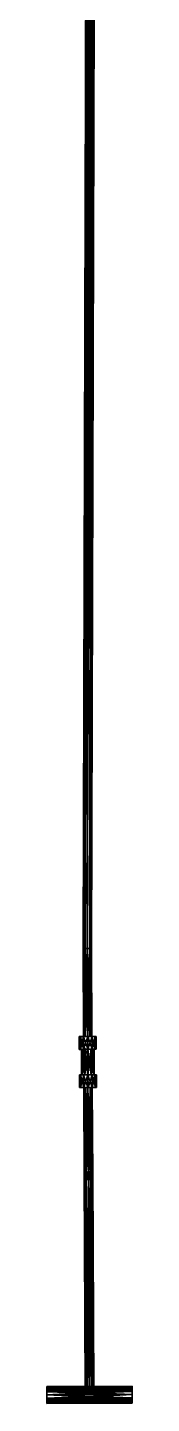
# Model space of a CAD drawing. Header units: metres. Extents: x -0.2 to 6.9, y -3.3 to 9.2.
# Drawn here: x 6.688 to 6.887, y -3.348 to -0.127 of the extents above; entities that cross this region are included whole.
import ezdxf

# ---------------------------------------------------------------- set-up
doc = ezdxf.new("R2010")
doc.units = ezdxf.units.M
doc.header["$LTSCALE"] = 12.7
doc.layers.get('0').update_dxf_attribs({"linetype": 'CONTINUOUS'})

msp = doc.modelspace()

# ---------------------------------------------------------------- meshes
at = {"color": 30, "linetype": 'Continuous'}
mesh = msp.add_polyface(dxfattribs=at)
corners = [(6.7923, -2.2829, -12.4976), (6.791, -2.2829, -12.5026), (6.7873, -2.2829, -12.5062), (6.7823, -2.2828, -12.5075), (6.7774, -2.2828, -12.5062), (6.7737, -2.2828, -12.5025), (6.7724, -2.2828, -12.4975), (6.7738, -2.2828, -12.4926), (6.7774, -2.2828, -12.4889), (6.7824, -2.2828, -12.4876), (6.7874, -2.2829, -12.489), (6.791, -2.2829, -12.4926), (6.807, 2.933, -12.4976), (6.8057, 2.933, -12.5026), (6.802, 2.9331, -12.5062), (6.797, 2.9331, -12.5075), (6.792, 2.9331, -12.5062), (6.7884, 2.9331, -12.5025), (6.7871, 2.9331, -12.4975), (6.7884, 2.9331, -12.4926), (6.7921, 2.9331, -12.4889), (6.7971, 2.9331, -12.4876), (6.8021, 2.9331, -12.489), (6.8057, 2.933, -12.4926), (6.7824, -2.2828, -12.4976), (6.7971, 2.9331, -12.4976)]
mesh.append_faces([[corners[k] for k in face] for face in [(0, 1, 12), (1, 13, 12), (1, 2, 13), (2, 14, 13), (2, 3, 14), (3, 15, 14), (3, 4, 15), (4, 16, 15), (4, 5, 16), (5, 17, 16), (5, 6, 17), (6, 18, 17), (6, 7, 18), (7, 19, 18), (7, 8, 19), (8, 20, 19), (8, 9, 20), (9, 21, 20), (9, 10, 21), (10, 22, 21), (10, 11, 22), (11, 23, 22), (11, 0, 23), (0, 12, 23), (24, 1, 0), (24, 2, 1), (24, 3, 2), (24, 4, 3), (24, 5, 4), (24, 6, 5), (24, 7, 6), (24, 8, 7), (24, 9, 8), (24, 10, 9), (24, 11, 10), (24, 0, 11), (25, 12, 13), (25, 13, 14), (25, 14, 15), (25, 15, 16), (25, 16, 17), (25, 17, 18), (25, 18, 19), (25, 19, 20), (25, 20, 21), (25, 21, 22), (25, 22, 23), (25, 23, 12)]], dxfattribs={"color": 30})
mesh = msp.add_polyface(dxfattribs=at)
corners = [(6.7933, -2.489, -12.4975), (6.792, -2.489, -12.5025), (6.7884, -2.489, -12.5062), (6.7834, -2.489, -12.5075), (6.7785, -2.4891, -12.5062), (6.7748, -2.4891, -12.5026), (6.7734, -2.4891, -12.4976), (6.7747, -2.4891, -12.4926), (6.7784, -2.4891, -12.489), (6.7833, -2.489, -12.4876), (6.7883, -2.489, -12.4889), (6.792, -2.489, -12.4926), (6.7923, -2.2828, -12.4975), (6.791, -2.2828, -12.5025), (6.7874, -2.2828, -12.5062), (6.7824, -2.2828, -12.5075), (6.7774, -2.2829, -12.5062), (6.7738, -2.2829, -12.5026), (6.7724, -2.2829, -12.4976), (6.7737, -2.2829, -12.4926), (6.7774, -2.2829, -12.489), (6.7823, -2.2828, -12.4876), (6.7873, -2.2828, -12.4889), (6.791, -2.2828, -12.4926), (6.7834, -2.489, -12.4976), (6.7824, -2.2828, -12.4976)]
mesh.append_faces([[corners[k] for k in face] for face in [(0, 1, 12), (1, 13, 12), (1, 2, 13), (2, 14, 13), (2, 3, 14), (3, 15, 14), (3, 4, 15), (4, 16, 15), (4, 5, 16), (5, 17, 16), (5, 6, 17), (6, 18, 17), (6, 7, 18), (7, 19, 18), (7, 8, 19), (8, 20, 19), (8, 9, 20), (9, 21, 20), (9, 10, 21), (10, 22, 21), (10, 11, 22), (11, 23, 22), (11, 0, 23), (0, 12, 23), (24, 1, 0), (24, 2, 1), (24, 3, 2), (24, 4, 3), (24, 5, 4), (24, 6, 5), (24, 7, 6), (24, 8, 7), (24, 9, 8), (24, 10, 9), (24, 11, 10), (24, 0, 11), (25, 12, 13), (25, 13, 14), (25, 14, 15), (25, 15, 16), (25, 16, 17), (25, 17, 18), (25, 18, 19), (25, 19, 20), (25, 20, 21), (25, 21, 22), (25, 22, 23), (25, 23, 12)]], dxfattribs={"color": 30})
at = {"color": 8, "linetype": 'Continuous'}
mesh = msp.add_polyface(dxfattribs=at)
corners = [(6.8035, -2.5188, -12.4975), (6.8008, -2.5188, -12.5074), (6.7936, -2.5188, -12.5148), (6.7836, -2.5189, -12.5175), (6.7737, -2.5189, -12.5149), (6.7663, -2.519, -12.5076), (6.7636, -2.519, -12.4977), (6.7662, -2.519, -12.4877), (6.7735, -2.5189, -12.4804), (6.7834, -2.5189, -12.4777), (6.7934, -2.5188, -12.4803), (6.8007, -2.5188, -12.4875), (6.8033, -2.4889, -12.4975), (6.8007, -2.4889, -12.5074), (6.7934, -2.489, -12.5148), (6.7835, -2.489, -12.5175), (6.7735, -2.4891, -12.5149), (6.7662, -2.4891, -12.5076), (6.7635, -2.4891, -12.4977), (6.7661, -2.4891, -12.4877), (6.7733, -2.4891, -12.4804), (6.7833, -2.489, -12.4777), (6.7933, -2.489, -12.4803), (6.8006, -2.4889, -12.4875), (6.7835, -2.5189, -12.4976), (6.7834, -2.489, -12.4976)]
mesh.append_faces([[corners[k] for k in face] for face in [(0, 1, 12), (1, 13, 12), (1, 2, 13), (2, 14, 13), (2, 3, 14), (3, 15, 14), (3, 4, 15), (4, 16, 15), (4, 5, 16), (5, 17, 16), (5, 6, 17), (6, 18, 17), (6, 7, 18), (7, 19, 18), (7, 8, 19), (8, 20, 19), (8, 9, 20), (9, 21, 20), (9, 10, 21), (10, 22, 21), (10, 11, 22), (11, 23, 22), (11, 0, 23), (0, 12, 23), (24, 1, 0), (24, 2, 1), (24, 3, 2), (24, 4, 3), (24, 5, 4), (24, 6, 5), (24, 7, 6), (24, 8, 7), (24, 9, 8), (24, 10, 9), (24, 11, 10), (24, 0, 11), (25, 12, 13), (25, 13, 14), (25, 14, 15), (25, 15, 16), (25, 16, 17), (25, 17, 18), (25, 18, 19), (25, 19, 20), (25, 20, 21), (25, 21, 22), (25, 22, 23), (25, 23, 12)]], dxfattribs={"color": 8})
at = {"color": 5, "linetype": 'Continuous'}
mesh = msp.add_polyface(dxfattribs=at)
corners = [(6.7934, -2.5089, -12.4677), (6.7735, -2.509, -12.4677), (6.7738, -2.5588, -12.4677), (6.7937, -2.5587, -12.4677), (6.7934, -2.5089, -12.4627), (6.7735, -2.509, -12.4627), (6.7738, -2.5588, -12.4627), (6.7937, -2.5587, -12.4627)]
mesh.append_faces([[corners[k] for k in face] for face in [(0, 1, 4), (1, 5, 4), (1, 2, 5), (2, 6, 5), (2, 3, 6), (3, 7, 6), (3, 0, 7), (0, 4, 7), (3, 1, 0), (2, 1, 3), (4, 5, 7), (7, 5, 6)]], dxfattribs={"color": 5})
at = {"color": 8, "linetype": 'Continuous'}
mesh = msp.add_polyface(dxfattribs=at)
corners = [(6.7988, -2.5786, -12.4975), (6.7968, -2.5786, -12.505), (6.7914, -2.5786, -12.5105), (6.7839, -2.5786, -12.5125), (6.7764, -2.5787, -12.5105), (6.7709, -2.5787, -12.5051), (6.7689, -2.5787, -12.4977), (6.7709, -2.5787, -12.4902), (6.7763, -2.5787, -12.4847), (6.7838, -2.5786, -12.4826), (6.7912, -2.5786, -12.4846), (6.7967, -2.5786, -12.49), (6.7985, -2.5188, -12.4975), (6.7965, -2.5188, -12.505), (6.7911, -2.5189, -12.5105), (6.7836, -2.5189, -12.5125), (6.7761, -2.5189, -12.5105), (6.7706, -2.519, -12.5051), (6.7686, -2.519, -12.4977), (6.7706, -2.519, -12.4902), (6.776, -2.5189, -12.4847), (6.7835, -2.5189, -12.4826), (6.7909, -2.5189, -12.4846), (6.7964, -2.5188, -12.49), (6.7838, -2.5786, -12.4976), (6.7835, -2.5189, -12.4976)]
mesh.append_faces([[corners[k] for k in face] for face in [(0, 1, 12), (1, 13, 12), (1, 2, 13), (2, 14, 13), (2, 3, 14), (3, 15, 14), (3, 4, 15), (4, 16, 15), (4, 5, 16), (5, 17, 16), (5, 6, 17), (6, 18, 17), (6, 7, 18), (7, 19, 18), (7, 8, 19), (8, 20, 19), (8, 9, 20), (9, 21, 20), (9, 10, 21), (10, 22, 21), (10, 11, 22), (11, 23, 22), (11, 0, 23), (0, 12, 23), (24, 1, 0), (24, 2, 1), (24, 3, 2), (24, 4, 3), (24, 5, 4), (24, 6, 5), (24, 7, 6), (24, 8, 7), (24, 9, 8), (24, 10, 9), (24, 11, 10), (24, 0, 11), (25, 12, 13), (25, 13, 14), (25, 14, 15), (25, 15, 16), (25, 16, 17), (25, 17, 18), (25, 18, 19), (25, 19, 20), (25, 20, 21), (25, 21, 22), (25, 22, 23), (25, 23, 12)]], dxfattribs={"color": 8})
mesh = msp.add_polyface(dxfattribs=at)
corners = [(6.7836, -2.5388, -12.4976), (6.7787, -2.5402, -12.4976), (6.775, -2.5438, -12.4976), (6.7737, -2.5488, -12.4976), (6.7751, -2.5538, -12.4976), (6.7788, -2.5574, -12.4976), (6.7837, -2.5587, -12.4976), (6.7887, -2.5574, -12.4976), (6.7923, -2.5537, -12.4976), (6.7936, -2.5487, -12.4976), (6.7923, -2.5437, -12.4976), (6.7886, -2.5401, -12.4976), (6.7836, -2.5388, -12.4677), (6.7787, -2.5402, -12.4677), (6.775, -2.5438, -12.4677), (6.7737, -2.5488, -12.4677), (6.7751, -2.5538, -12.4677), (6.7788, -2.5574, -12.4677), (6.7837, -2.5587, -12.4677), (6.7887, -2.5574, -12.4677), (6.7923, -2.5537, -12.4677), (6.7936, -2.5487, -12.4677), (6.7923, -2.5437, -12.4677), (6.7886, -2.5401, -12.4677), (6.7837, -2.5488, -12.4976), (6.7837, -2.5488, -12.4677)]
mesh.append_faces([[corners[k] for k in face] for face in [(0, 1, 12), (1, 13, 12), (1, 2, 13), (2, 14, 13), (2, 3, 14), (3, 15, 14), (3, 4, 15), (4, 16, 15), (4, 5, 16), (5, 17, 16), (5, 6, 17), (6, 18, 17), (6, 7, 18), (7, 19, 18), (7, 8, 19), (8, 20, 19), (8, 9, 20), (9, 21, 20), (9, 10, 21), (10, 22, 21), (10, 11, 22), (11, 23, 22), (11, 0, 23), (0, 12, 23), (24, 1, 0), (24, 2, 1), (24, 3, 2), (24, 4, 3), (24, 5, 4), (24, 6, 5), (24, 7, 6), (24, 8, 7), (24, 9, 8), (24, 10, 9), (24, 11, 10), (24, 0, 11), (25, 12, 13), (25, 13, 14), (25, 14, 15), (25, 15, 16), (25, 16, 17), (25, 17, 18), (25, 18, 19), (25, 19, 20), (25, 20, 21), (25, 21, 22), (25, 22, 23), (25, 23, 12)]], dxfattribs={"color": 8})
mesh = msp.add_polyface(dxfattribs=at)
corners = [(6.8039, -2.6084, -12.4975), (6.8013, -2.6084, -12.5074), (6.794, -2.6085, -12.5148), (6.7841, -2.6085, -12.5175), (6.7741, -2.6086, -12.5149), (6.7668, -2.6086, -12.5076), (6.7641, -2.6086, -12.4977), (6.7667, -2.6086, -12.4877), (6.7739, -2.6086, -12.4804), (6.7839, -2.6085, -12.4777), (6.7939, -2.6085, -12.4803), (6.8012, -2.6084, -12.4875), (6.8037, -2.5785, -12.4975), (6.8011, -2.5786, -12.5074), (6.7939, -2.5786, -12.5148), (6.7839, -2.5786, -12.5175), (6.774, -2.5787, -12.5149), (6.7666, -2.5787, -12.5076), (6.7639, -2.5787, -12.4977), (6.7665, -2.5787, -12.4877), (6.7738, -2.5787, -12.4804), (6.7837, -2.5786, -12.4777), (6.7937, -2.5786, -12.4803), (6.801, -2.5786, -12.4875), (6.784, -2.6085, -12.4976), (6.7838, -2.5786, -12.4976)]
mesh.append_faces([[corners[k] for k in face] for face in [(0, 1, 12), (1, 13, 12), (1, 2, 13), (2, 14, 13), (2, 3, 14), (3, 15, 14), (3, 4, 15), (4, 16, 15), (4, 5, 16), (5, 17, 16), (5, 6, 17), (6, 18, 17), (6, 7, 18), (7, 19, 18), (7, 8, 19), (8, 20, 19), (8, 9, 20), (9, 21, 20), (9, 10, 21), (10, 22, 21), (10, 11, 22), (11, 23, 22), (11, 0, 23), (0, 12, 23), (24, 1, 0), (24, 2, 1), (24, 3, 2), (24, 4, 3), (24, 5, 4), (24, 6, 5), (24, 7, 6), (24, 8, 7), (24, 9, 8), (24, 10, 9), (24, 11, 10), (24, 0, 11), (25, 12, 13), (25, 13, 14), (25, 14, 15), (25, 15, 16), (25, 16, 17), (25, 17, 18), (25, 18, 19), (25, 19, 20), (25, 20, 21), (25, 21, 22), (25, 22, 23), (25, 23, 12)]], dxfattribs={"color": 8})
at = {"color": 30, "linetype": 'Continuous'}
mesh = msp.add_polyface(dxfattribs=at)
corners = [(6.795, -2.8146, -12.4975), (6.7936, -2.8146, -12.5025), (6.79, -2.8147, -12.5062), (6.785, -2.8147, -12.5075), (6.7801, -2.8147, -12.5062), (6.7764, -2.8147, -12.5026), (6.775, -2.8147, -12.4976), (6.7763, -2.8147, -12.4926), (6.78, -2.8147, -12.489), (6.7849, -2.8147, -12.4876), (6.7899, -2.8147, -12.4889), (6.7936, -2.8146, -12.4926), (6.7939, -2.6085, -12.4975), (6.7926, -2.6085, -12.5025), (6.789, -2.6085, -12.5062), (6.784, -2.6085, -12.5075), (6.779, -2.6085, -12.5062), (6.7754, -2.6085, -12.5026), (6.774, -2.6086, -12.4976), (6.7753, -2.6085, -12.4926), (6.779, -2.6085, -12.489), (6.7839, -2.6085, -12.4876), (6.7889, -2.6085, -12.4889), (6.7926, -2.6085, -12.4926), (6.785, -2.8147, -12.4976), (6.784, -2.6085, -12.4976)]
mesh.append_faces([[corners[k] for k in face] for face in [(0, 1, 12), (1, 13, 12), (1, 2, 13), (2, 14, 13), (2, 3, 14), (3, 15, 14), (3, 4, 15), (4, 16, 15), (4, 5, 16), (5, 17, 16), (5, 6, 17), (6, 18, 17), (6, 7, 18), (7, 19, 18), (7, 8, 19), (8, 20, 19), (8, 9, 20), (9, 21, 20), (9, 10, 21), (10, 22, 21), (10, 11, 22), (11, 23, 22), (11, 0, 23), (0, 12, 23), (24, 1, 0), (24, 2, 1), (24, 3, 2), (24, 4, 3), (24, 5, 4), (24, 6, 5), (24, 7, 6), (24, 8, 7), (24, 9, 8), (24, 10, 9), (24, 11, 10), (24, 0, 11), (25, 12, 13), (25, 13, 14), (25, 14, 15), (25, 15, 16), (25, 16, 17), (25, 17, 18), (25, 18, 19), (25, 19, 20), (25, 20, 21), (25, 21, 22), (25, 22, 23), (25, 23, 12)]], dxfattribs={"color": 30})
mesh = msp.add_polyface(dxfattribs=at)
corners = [(6.785, -2.8147, -12.4876), (6.785, -2.8121, -12.488), (6.7837, -2.8125, -12.488), (6.7828, -2.8134, -12.488), (6.7824, -2.8147, -12.488), (6.785, -2.8097, -12.489), (6.7825, -2.8104, -12.489), (6.7807, -2.8122, -12.489), (6.78, -2.8147, -12.489), (6.7789, -2.8112, -12.4905), (6.778, -2.8147, -12.4905), (6.7775, -2.8104, -12.4926), (6.7764, -2.8147, -12.4926), (6.7767, -2.8099, -12.495), (6.7754, -2.8147, -12.495), (6.7764, -2.8097, -12.4976), (6.775, -2.8147, -12.4976), (6.7767, -2.8099, -12.5002), (6.7754, -2.8147, -12.5002), (6.7775, -2.8104, -12.5026), (6.7764, -2.8147, -12.5026), (6.7789, -2.8112, -12.5046), (6.778, -2.8147, -12.5046), (6.7825, -2.8104, -12.5062), (6.7807, -2.8122, -12.5062), (6.78, -2.8147, -12.5062), (6.785, -2.8121, -12.5072), (6.7837, -2.8125, -12.5072), (6.7828, -2.8134, -12.5072), (6.7824, -2.8147, -12.5072), (6.785, -2.8147, -12.5075)]
mesh.append_faces([[corners[k] for k in face] for face in [(0, 1, 2), (0, 2, 3), (0, 3, 4), (5, 2, 1), (6, 3, 2), (6, 7, 3), (7, 4, 3), (7, 8, 4), (9, 8, 7), (9, 10, 8), (11, 10, 9), (11, 12, 10), (13, 12, 11), (13, 14, 12), (15, 14, 13), (15, 16, 14), (17, 16, 15), (17, 18, 16), (19, 18, 17), (19, 20, 18), (21, 20, 19), (21, 22, 20), (23, 24, 21), (24, 22, 21), (24, 25, 22), (26, 27, 23), (27, 24, 23), (27, 28, 24), (28, 25, 24), (28, 29, 25), (30, 27, 26), (30, 28, 27), (30, 29, 28)]], dxfattribs={"color": 30})
mesh = msp.add_polyface(dxfattribs=at)
corners = [(6.785, -2.8147, -12.4876), (6.78, -2.8147, -12.489), (6.7764, -2.8147, -12.4926), (6.775, -2.8147, -12.4976), (6.7764, -2.8147, -12.5026), (6.78, -2.8147, -12.5062), (6.785, -2.8147, -12.5075), (6.79, -2.8147, -12.5062), (6.7936, -2.8146, -12.5026), (6.795, -2.8146, -12.4976), (6.7936, -2.8146, -12.4926), (6.79, -2.8147, -12.489), (6.7875, -3.3125, -12.4876), (6.7825, -3.3125, -12.489), (6.7788, -3.3126, -12.4926), (6.7775, -3.3126, -12.4976), (6.7788, -3.3126, -12.5026), (6.7825, -3.3125, -12.5062), (6.7875, -3.3125, -12.5075), (6.7924, -3.3125, -12.5062), (6.7961, -3.3125, -12.5026), (6.7974, -3.3125, -12.4976), (6.7961, -3.3125, -12.4926), (6.7924, -3.3125, -12.489), (6.785, -2.8147, -12.4976), (6.7875, -3.3125, -12.4976)]
mesh.append_faces([[corners[k] for k in face] for face in [(0, 1, 12), (1, 13, 12), (1, 2, 13), (2, 14, 13), (2, 3, 14), (3, 15, 14), (3, 4, 15), (4, 16, 15), (4, 5, 16), (5, 17, 16), (5, 6, 17), (6, 18, 17), (6, 7, 18), (7, 19, 18), (7, 8, 19), (8, 20, 19), (8, 9, 20), (9, 21, 20), (9, 10, 21), (10, 22, 21), (10, 11, 22), (11, 23, 22), (11, 0, 23), (0, 12, 23), (24, 1, 0), (24, 2, 1), (24, 3, 2), (24, 4, 3), (24, 5, 4), (24, 6, 5), (24, 7, 6), (24, 8, 7), (24, 9, 8), (24, 10, 9), (24, 11, 10), (24, 0, 11), (25, 12, 13), (25, 13, 14), (25, 14, 15), (25, 15, 16), (25, 16, 17), (25, 17, 18), (25, 18, 19), (25, 19, 20), (25, 20, 21), (25, 21, 22), (25, 22, 23), (25, 23, 12)]], dxfattribs={"color": 30})
mesh = msp.add_polyface(dxfattribs=at)
corners = [(6.785, -2.8147, -12.4876), (6.7824, -2.8147, -12.488), (6.7828, -2.816, -12.488), (6.7837, -2.8169, -12.488), (6.785, -2.8173, -12.488), (6.78, -2.8147, -12.489), (6.7807, -2.8172, -12.489), (6.7825, -2.819, -12.489), (6.778, -2.8147, -12.4905), (6.7789, -2.8182, -12.4905), (6.7764, -2.8147, -12.4926), (6.7775, -2.819, -12.4926), (6.7754, -2.8147, -12.495), (6.7767, -2.8195, -12.495), (6.775, -2.8147, -12.4976), (6.7764, -2.8197, -12.4976), (6.7754, -2.8147, -12.5002), (6.7767, -2.8195, -12.5002), (6.7764, -2.8147, -12.5026), (6.7775, -2.819, -12.5026), (6.778, -2.8147, -12.5046), (6.7789, -2.8182, -12.5046), (6.78, -2.8147, -12.5062), (6.7807, -2.8172, -12.5062), (6.7824, -2.8147, -12.5072), (6.7828, -2.816, -12.5072), (6.7825, -2.819, -12.5062), (6.7837, -2.8169, -12.5072), (6.785, -2.8173, -12.5072), (6.785, -2.8197, -12.5062), (6.785, -2.8147, -12.5075)]
mesh.append_faces([[corners[k] for k in face] for face in [(0, 1, 2), (0, 2, 3), (0, 3, 4), (5, 2, 1), (5, 6, 2), (6, 3, 2), (6, 7, 3), (7, 4, 3), (8, 6, 5), (8, 9, 6), (9, 7, 6), (10, 9, 8), (10, 11, 9), (12, 11, 10), (12, 13, 11), (14, 13, 12), (14, 15, 13), (16, 15, 14), (16, 17, 15), (18, 17, 16), (18, 19, 17), (20, 19, 18), (20, 21, 19), (22, 21, 20), (22, 23, 21), (24, 23, 22), (24, 25, 23), (25, 26, 23), (25, 27, 26), (27, 28, 29), (30, 25, 24), (30, 27, 25), (30, 28, 27)]], dxfattribs={"color": 30})
mesh = msp.add_polyface(dxfattribs=at)
corners = [(6.785, -2.8097, -12.489), (6.7825, -2.8104, -12.489), (6.7837, -2.8125, -12.488), (6.785, -2.8076, -12.4905), (6.7815, -2.8086, -12.4905), (6.7807, -2.8122, -12.489), (6.7789, -2.8112, -12.4905), (6.785, -2.8061, -12.4926), (6.7807, -2.8072, -12.4926), (6.7775, -2.8104, -12.4926), (6.785, -2.8051, -12.495), (6.7802, -2.8064, -12.495), (6.7767, -2.8099, -12.495), (6.785, -2.8047, -12.4976), (6.78, -2.8061, -12.4976), (6.7764, -2.8097, -12.4976), (6.785, -2.8051, -12.5002), (6.7802, -2.8064, -12.5002), (6.7767, -2.8099, -12.5002), (6.785, -2.8061, -12.5026), (6.7807, -2.8072, -12.5026), (6.7775, -2.8104, -12.5026), (6.785, -2.8076, -12.5046), (6.7815, -2.8086, -12.5046), (6.7789, -2.8112, -12.5046), (6.785, -2.8097, -12.5062), (6.7825, -2.8104, -12.5062), (6.785, -2.8121, -12.5072)]
mesh.append_faces([[corners[k] for k in face] for face in [(0, 1, 2), (3, 1, 0), (3, 4, 1), (4, 5, 1), (4, 6, 5), (7, 4, 3), (7, 8, 4), (8, 6, 4), (8, 9, 6), (10, 8, 7), (10, 11, 8), (11, 9, 8), (11, 12, 9), (13, 11, 10), (13, 14, 11), (14, 12, 11), (14, 15, 12), (16, 14, 13), (16, 17, 14), (17, 15, 14), (17, 18, 15), (19, 17, 16), (19, 20, 17), (20, 18, 17), (20, 21, 18), (22, 20, 19), (22, 23, 20), (23, 21, 20), (23, 24, 21), (25, 23, 22), (25, 26, 23), (26, 24, 23), (27, 26, 25)]], dxfattribs={"color": 30})
mesh = msp.add_polyface(dxfattribs=at)
corners = [(6.7825, -2.819, -12.489), (6.785, -2.8197, -12.489), (6.785, -2.8173, -12.488), (6.7789, -2.8182, -12.4905), (6.7815, -2.8208, -12.4905), (6.785, -2.8217, -12.4905), (6.7775, -2.819, -12.4926), (6.7807, -2.8222, -12.4926), (6.785, -2.8233, -12.4926), (6.7767, -2.8195, -12.495), (6.7802, -2.823, -12.495), (6.785, -2.8243, -12.495), (6.7764, -2.8197, -12.4976), (6.78, -2.8233, -12.4976), (6.785, -2.8246, -12.4976), (6.7767, -2.8195, -12.5002), (6.7802, -2.823, -12.5002), (6.785, -2.8243, -12.5002), (6.7775, -2.819, -12.5026), (6.7807, -2.8222, -12.5026), (6.785, -2.8233, -12.5026), (6.7789, -2.8182, -12.5046), (6.7815, -2.8208, -12.5046), (6.785, -2.8217, -12.5046), (6.7807, -2.8172, -12.5062), (6.7825, -2.819, -12.5062), (6.785, -2.8197, -12.5062), (6.7837, -2.8169, -12.5072)]
mesh.append_faces([[corners[k] for k in face] for face in [(0, 1, 2), (3, 4, 0), (4, 1, 0), (4, 5, 1), (6, 4, 3), (6, 7, 4), (7, 5, 4), (7, 8, 5), (9, 7, 6), (9, 10, 7), (10, 8, 7), (10, 11, 8), (12, 10, 9), (12, 13, 10), (13, 11, 10), (13, 14, 11), (15, 13, 12), (15, 16, 13), (16, 14, 13), (16, 17, 14), (18, 16, 15), (18, 19, 16), (19, 17, 16), (19, 20, 17), (21, 19, 18), (21, 22, 19), (22, 20, 19), (22, 23, 20), (24, 22, 21), (24, 25, 22), (25, 23, 22), (25, 26, 23), (27, 26, 25)]], dxfattribs={"color": 30})
mesh = msp.add_polyface(dxfattribs=at)
corners = [(6.785, -2.8147, -12.4876), (6.7876, -2.8147, -12.488), (6.7872, -2.8134, -12.488), (6.7863, -2.8125, -12.488), (6.785, -2.8121, -12.488), (6.79, -2.8147, -12.489), (6.7893, -2.8122, -12.489), (6.7875, -2.8104, -12.489), (6.785, -2.8097, -12.489), (6.7885, -2.8086, -12.4905), (6.785, -2.8076, -12.4905), (6.7893, -2.8072, -12.4926), (6.785, -2.8061, -12.4926), (6.7898, -2.8064, -12.495), (6.785, -2.8051, -12.495), (6.79, -2.8061, -12.4976), (6.785, -2.8047, -12.4976), (6.7898, -2.8064, -12.5002), (6.785, -2.8051, -12.5002), (6.7893, -2.8072, -12.5026), (6.785, -2.8061, -12.5026), (6.7885, -2.8086, -12.5046), (6.785, -2.8076, -12.5046), (6.7893, -2.8122, -12.5062), (6.7875, -2.8104, -12.5062), (6.785, -2.8097, -12.5062), (6.7876, -2.8147, -12.5072), (6.7872, -2.8134, -12.5072), (6.7863, -2.8125, -12.5072), (6.785, -2.8121, -12.5072), (6.785, -2.8147, -12.5075)]
mesh.append_faces([[corners[k] for k in face] for face in [(0, 1, 2), (0, 2, 3), (0, 3, 4), (5, 2, 1), (6, 3, 2), (6, 7, 3), (7, 4, 3), (7, 8, 4), (9, 8, 7), (9, 10, 8), (11, 10, 9), (11, 12, 10), (13, 12, 11), (13, 14, 12), (15, 14, 13), (15, 16, 14), (17, 16, 15), (17, 18, 16), (19, 18, 17), (19, 20, 18), (21, 20, 19), (21, 22, 20), (23, 24, 21), (24, 22, 21), (24, 25, 22), (26, 27, 23), (27, 24, 23), (27, 28, 24), (28, 25, 24), (28, 29, 25), (30, 27, 26), (30, 28, 27), (30, 29, 28)]], dxfattribs={"color": 30})
mesh = msp.add_polyface(dxfattribs=at)
corners = [(6.785, -2.8147, -12.4876), (6.785, -2.8173, -12.488), (6.7863, -2.8169, -12.488), (6.7872, -2.816, -12.488), (6.7876, -2.8147, -12.488), (6.785, -2.8197, -12.489), (6.7875, -2.819, -12.489), (6.7893, -2.8172, -12.489), (6.785, -2.8217, -12.4905), (6.7885, -2.8208, -12.4905), (6.785, -2.8233, -12.4926), (6.7893, -2.8222, -12.4926), (6.785, -2.8243, -12.495), (6.7898, -2.823, -12.495), (6.785, -2.8246, -12.4976), (6.79, -2.8233, -12.4976), (6.785, -2.8243, -12.5002), (6.7898, -2.823, -12.5002), (6.785, -2.8233, -12.5026), (6.7893, -2.8222, -12.5026), (6.785, -2.8217, -12.5046), (6.7885, -2.8208, -12.5046), (6.785, -2.8197, -12.5062), (6.7875, -2.819, -12.5062), (6.785, -2.8173, -12.5072), (6.7863, -2.8169, -12.5072), (6.7893, -2.8172, -12.5062), (6.7872, -2.816, -12.5072), (6.7876, -2.8147, -12.5072), (6.79, -2.8147, -12.5062), (6.785, -2.8147, -12.5075)]
mesh.append_faces([[corners[k] for k in face] for face in [(0, 1, 2), (0, 2, 3), (0, 3, 4), (5, 2, 1), (5, 6, 2), (6, 3, 2), (6, 7, 3), (7, 4, 3), (8, 6, 5), (8, 9, 6), (9, 7, 6), (10, 9, 8), (10, 11, 9), (12, 11, 10), (12, 13, 11), (14, 13, 12), (14, 15, 13), (16, 15, 14), (16, 17, 15), (18, 17, 16), (18, 19, 17), (20, 19, 18), (20, 21, 19), (22, 21, 20), (22, 23, 21), (24, 23, 22), (24, 25, 23), (25, 26, 23), (25, 27, 26), (27, 28, 29), (30, 25, 24), (30, 27, 25), (30, 28, 27)]], dxfattribs={"color": 30})
mesh = msp.add_polyface(dxfattribs=at)
corners = [(6.79, -2.8147, -12.489), (6.7893, -2.8122, -12.489), (6.7872, -2.8134, -12.488), (6.792, -2.8147, -12.4905), (6.7911, -2.8112, -12.4905), (6.7875, -2.8104, -12.489), (6.7885, -2.8086, -12.4905), (6.7936, -2.8147, -12.4926), (6.7925, -2.8104, -12.4926), (6.7893, -2.8072, -12.4926), (6.7946, -2.8147, -12.495), (6.7933, -2.8099, -12.495), (6.7898, -2.8064, -12.495), (6.795, -2.8147, -12.4976), (6.7936, -2.8097, -12.4976), (6.79, -2.8061, -12.4976), (6.7946, -2.8147, -12.5002), (6.7933, -2.8099, -12.5002), (6.7898, -2.8064, -12.5002), (6.7936, -2.8147, -12.5026), (6.7925, -2.8104, -12.5026), (6.7893, -2.8072, -12.5026), (6.792, -2.8147, -12.5046), (6.7911, -2.8112, -12.5046), (6.7885, -2.8086, -12.5046), (6.79, -2.8147, -12.5062), (6.7893, -2.8122, -12.5062), (6.7876, -2.8147, -12.5072)]
mesh.append_faces([[corners[k] for k in face] for face in [(0, 1, 2), (3, 1, 0), (3, 4, 1), (4, 5, 1), (4, 6, 5), (7, 4, 3), (7, 8, 4), (8, 6, 4), (8, 9, 6), (10, 8, 7), (10, 11, 8), (11, 9, 8), (11, 12, 9), (13, 11, 10), (13, 14, 11), (14, 12, 11), (14, 15, 12), (16, 14, 13), (16, 17, 14), (17, 15, 14), (17, 18, 15), (19, 17, 16), (19, 20, 17), (20, 18, 17), (20, 21, 18), (22, 20, 19), (22, 23, 20), (23, 21, 20), (23, 24, 21), (25, 23, 22), (25, 26, 23), (26, 24, 23), (27, 26, 25)]], dxfattribs={"color": 30})
mesh = msp.add_polyface(dxfattribs=at)
corners = [(6.7893, -2.8172, -12.489), (6.79, -2.8147, -12.489), (6.7876, -2.8147, -12.488), (6.7885, -2.8208, -12.4905), (6.7911, -2.8182, -12.4905), (6.792, -2.8147, -12.4905), (6.7893, -2.8222, -12.4926), (6.7925, -2.819, -12.4926), (6.7936, -2.8147, -12.4926), (6.7898, -2.823, -12.495), (6.7933, -2.8195, -12.495), (6.7946, -2.8147, -12.495), (6.79, -2.8233, -12.4976), (6.7936, -2.8197, -12.4976), (6.795, -2.8147, -12.4976), (6.7898, -2.823, -12.5002), (6.7933, -2.8195, -12.5002), (6.7946, -2.8147, -12.5002), (6.7893, -2.8222, -12.5026), (6.7925, -2.819, -12.5026), (6.7936, -2.8147, -12.5026), (6.7885, -2.8208, -12.5046), (6.7911, -2.8182, -12.5046), (6.792, -2.8147, -12.5046), (6.7875, -2.819, -12.5062), (6.7893, -2.8172, -12.5062), (6.79, -2.8147, -12.5062), (6.7872, -2.816, -12.5072)]
mesh.append_faces([[corners[k] for k in face] for face in [(0, 1, 2), (3, 4, 0), (4, 1, 0), (4, 5, 1), (6, 4, 3), (6, 7, 4), (7, 5, 4), (7, 8, 5), (9, 7, 6), (9, 10, 7), (10, 8, 7), (10, 11, 8), (12, 10, 9), (12, 13, 10), (13, 11, 10), (13, 14, 11), (15, 13, 12), (15, 16, 13), (16, 14, 13), (16, 17, 14), (18, 16, 15), (18, 19, 16), (19, 17, 16), (19, 20, 17), (21, 19, 18), (21, 22, 19), (22, 20, 19), (22, 23, 20), (24, 22, 21), (24, 25, 22), (25, 23, 22), (25, 26, 23), (27, 26, 25)]], dxfattribs={"color": 30})
mesh = msp.add_polyface(dxfattribs=at)
corners = [(6.887, -3.3071, -12.4976), (6.887, -3.3097, -12.5075), (6.887, -3.317, -12.5148), (6.8871, -3.327, -12.5175), (6.8871, -3.3369, -12.5148), (6.8872, -3.3442, -12.5075), (6.8872, -3.3469, -12.4976), (6.8872, -3.3442, -12.4876), (6.8871, -3.3369, -12.4803), (6.8871, -3.327, -12.4777), (6.887, -3.317, -12.4803), (6.887, -3.3097, -12.4876), (6.887, -3.312, -12.4976), (6.887, -3.314, -12.505), (6.8871, -3.3195, -12.5105), (6.8871, -3.327, -12.5125), (6.8871, -3.3344, -12.5105), (6.8872, -3.3399, -12.505), (6.8872, -3.3419, -12.4976), (6.8872, -3.3399, -12.4901), (6.8871, -3.3344, -12.4846), (6.8871, -3.327, -12.4826), (6.8871, -3.3195, -12.4846), (6.887, -3.314, -12.4901), (6.6879, -3.308, -12.4976), (6.6879, -3.3107, -12.5075), (6.6879, -3.318, -12.5148), (6.688, -3.3279, -12.5175), (6.688, -3.3379, -12.5148), (6.688, -3.3452, -12.5075), (6.6881, -3.3479, -12.4976), (6.688, -3.3452, -12.4876), (6.688, -3.3379, -12.4803), (6.688, -3.3279, -12.4777), (6.6879, -3.318, -12.4803), (6.6879, -3.3107, -12.4876), (6.6879, -3.313, -12.4976), (6.6879, -3.315, -12.505), (6.6879, -3.3205, -12.5105), (6.688, -3.3279, -12.5125), (6.688, -3.3354, -12.5105), (6.688, -3.3409, -12.505), (6.688, -3.3429, -12.4976), (6.688, -3.3409, -12.4901), (6.688, -3.3354, -12.4846), (6.688, -3.3279, -12.4826), (6.6879, -3.3205, -12.4846), (6.6879, -3.315, -12.4901)]
mesh.append_faces([[corners[k] for k in face] for face in [(0, 1, 24), (1, 25, 24), (1, 2, 25), (2, 26, 25), (2, 3, 26), (3, 27, 26), (3, 4, 27), (4, 28, 27), (4, 5, 28), (5, 29, 28), (5, 6, 29), (6, 30, 29), (6, 7, 30), (7, 31, 30), (7, 8, 31), (8, 32, 31), (8, 9, 32), (9, 33, 32), (9, 10, 33), (10, 34, 33), (10, 11, 34), (11, 35, 34), (11, 0, 35), (0, 24, 35), (36, 13, 12), (36, 37, 13), (37, 14, 13), (37, 38, 14), (38, 15, 14), (38, 39, 15), (39, 16, 15), (39, 40, 16), (40, 17, 16), (40, 41, 17), (41, 18, 17), (41, 42, 18), (42, 19, 18), (42, 43, 19), (43, 20, 19), (43, 44, 20), (44, 21, 20), (44, 45, 21), (45, 22, 21), (45, 46, 22), (46, 23, 22), (46, 47, 23), (47, 12, 23), (47, 36, 12), (12, 1, 0), (13, 1, 12), (13, 2, 1), (14, 2, 13), (14, 3, 2), (15, 3, 14), (15, 4, 3), (16, 4, 15), (16, 5, 4), (17, 5, 16), (17, 6, 5), (18, 6, 17), (18, 7, 6), (19, 7, 18), (19, 8, 7), (20, 8, 19), (20, 9, 8), (21, 9, 20), (21, 10, 9), (22, 10, 21), (22, 11, 10), (23, 11, 22), (23, 0, 11), (12, 0, 23), (24, 25, 36), (36, 25, 37), (25, 26, 37), (37, 26, 38), (26, 27, 38), (38, 27, 39), (27, 28, 39), (39, 28, 40), (28, 29, 40), (40, 29, 41), (29, 30, 41), (41, 30, 42), (30, 31, 42), (42, 31, 43), (31, 32, 43), (43, 32, 44), (32, 33, 44), (44, 33, 45), (33, 34, 45), (45, 34, 46), (34, 35, 46), (46, 35, 47), (35, 24, 47), (47, 24, 36)]], dxfattribs={"color": 30})

doc.saveas('drawing.dxf')
